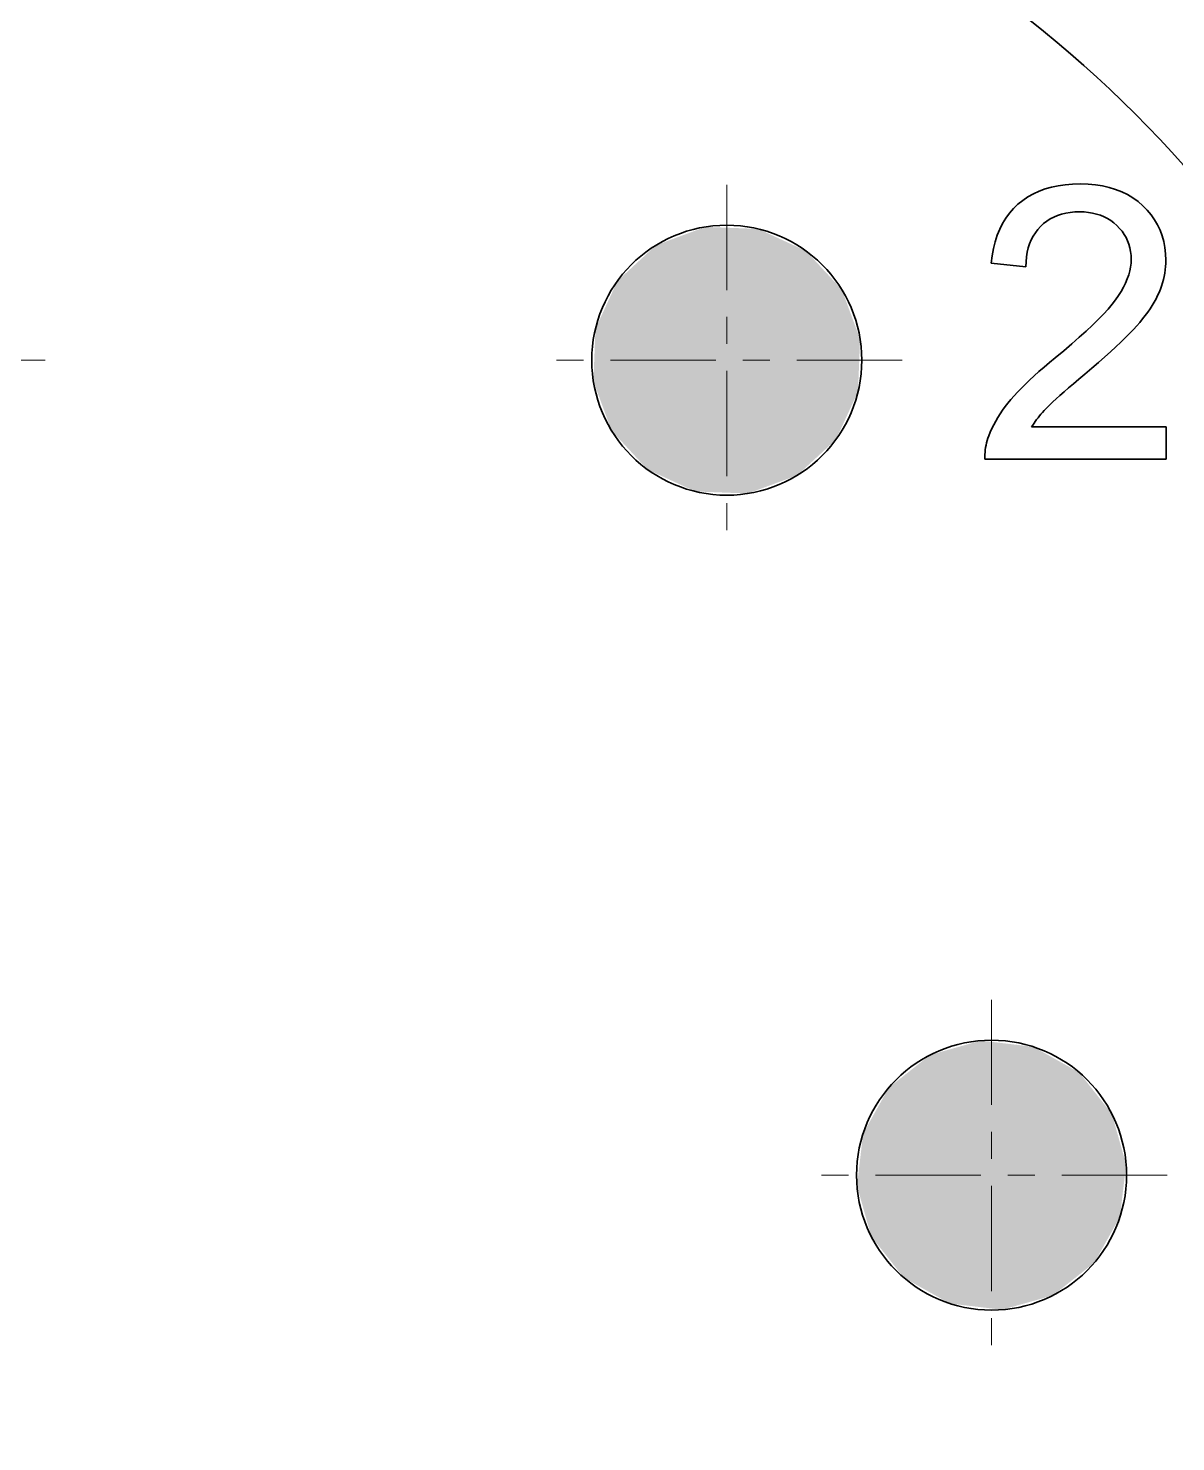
# Model space of a CAD drawing. Extents: x 23 to 417, y 3 to 294.
# Drawn here: x 240.9 to 245.15, y 79.04 to 84.27 of the extents above; entities that cross this region are included whole.
import ezdxf

# ---------------------------------------------------------------- set-up
doc = ezdxf.new("R2010")
doc.units = 0
doc.linetypes.add('DASHDOT', pattern=[18.5, 12, -3, 0.5, -3])
doc.layers.get('0').update_dxf_attribs({"lineweight": 13})

# ---------------------------------------------------------------- blocks, each defined once
blk = doc.blocks.new('BLOCK2355')
at = {"color": 7, "linetype": 'DASHDOT', "lineweight": 13, "ltscale": 0.0325}
for p, q in [((144.1762, 15.7128), (144.1762, 14.4128)), ((144.8262, 15.0628), (143.5262, 15.0628))]:
    blk.add_line(p, q, dxfattribs=at)
blk = doc.blocks.new('BLOCK2357')
at = {"color": 7, "linetype": 'DASHDOT', "lineweight": 13, "ltscale": 0.0325}
for p, q in [((145.1571, 12.6941), (145.1571, 11.3941)), ((145.8071, 12.0441), (144.5071, 12.0441))]:
    blk.add_line(p, q, dxfattribs=at)
blk = doc.blocks.new('BLOCK2358')
at = {"color": 7, "linetype": 'DASHDOT', "lineweight": 13, "ltscale": 0.0325}
for p, q in [((141.0022, 15.7128), (141.0022, 14.4128)), ((141.6522, 15.0628), (140.3522, 15.0628))]:
    blk.add_line(p, q, dxfattribs=at)
blk = doc.blocks.new('BLOCK2360')
at = {"color": 7, "lineweight": 5}
for points in [[(143.915, 15.4891), (144.098, 15.5566), (144.4701, 15.4673), (144.293, 15.549)], [(143.915, 15.4891), (143.8824, 14.6583), (143.6824, 14.9846), (143.7499, 14.8016)], [(143.915, 15.4891), (143.6824, 14.9846), (143.7717, 15.3567), (143.6901, 15.1795)], [(143.915, 15.4891), (144.2545, 14.569), (143.8824, 14.6583), (144.0595, 14.5766)], [(143.915, 15.4891), (144.4701, 15.4673), (144.6701, 15.141), (144.6026, 15.3241)], [(143.915, 15.4891), (144.6701, 15.141), (144.5807, 14.7689), (144.6624, 14.9461)], [(143.915, 15.4891), (144.5807, 14.7689), (144.2545, 14.569), (144.4375, 14.6365)]]:
    blk.add_solid(points, dxfattribs=at)
blk = doc.blocks.new('BLOCK2361')
at = {"color": 7, "lineweight": 5}
for points in [[(145.4818, 12.4243), (144.9301, 12.4896), (145.3116, 12.5196), (145.1178, 12.5426)], [(145.4818, 12.4243), (144.6815, 12.1986), (144.9301, 12.4896), (144.7769, 12.3688)], [(145.4818, 12.4243), (144.7116, 11.8171), (144.6815, 12.1986), (144.6586, 12.0049)], [(145.4818, 12.4243), (145.0026, 11.5686), (144.7116, 11.8171), (144.8324, 11.6639)], [(145.4818, 12.4243), (145.3841, 11.5986), (145.0026, 11.5686), (145.1963, 11.5457)], [(145.4818, 12.4243), (145.6326, 11.8896), (145.3841, 11.5986), (145.5373, 11.7194)], [(145.4818, 12.4243), (145.6026, 12.2711), (145.6326, 11.8896), (145.6555, 12.0833)]]:
    blk.add_solid(points, dxfattribs=at)

msp = doc.modelspace()

# ---------------------------------------------------------------- linework, layer by layer
at = {"color": 7, "lineweight": 35, "ltscale": 0.000586191}
msp.add_line((244.6192, 83.6602), (244.6405, 83.67), dxfattribs=at)
at = {"color": 7, "lineweight": 35, "ltscale": 0.000598872}
msp.add_line((244.6405, 83.67), (244.663, 83.6783), dxfattribs=at)
at = {"color": 7, "lineweight": 35, "ltscale": 0.000615473}
msp.add_line((244.663, 83.6783), (244.6867, 83.685), dxfattribs=at)
at = {"color": 7, "lineweight": 35, "ltscale": 0.000635105}
msp.add_line((244.6867, 83.685), (244.7115, 83.6903), dxfattribs=at)
at = {"color": 7, "lineweight": 35, "ltscale": 0.000657072}
msp.add_line((244.7115, 83.6903), (244.7375, 83.694), dxfattribs=at)
at = {"color": 7, "lineweight": 35, "ltscale": 0.000682537}
msp.add_line((244.7375, 83.694), (244.7647, 83.6963), dxfattribs=at)
at = {"color": 7, "lineweight": 35, "ltscale": 0.000709894}
msp.add_line((244.7647, 83.6963), (244.7931, 83.697), dxfattribs=at)
at = {"color": 7, "lineweight": 35, "ltscale": 0.000716132}
msp.add_line((244.7931, 83.697), (244.8217, 83.6962), dxfattribs=at)
at = {"color": 7, "lineweight": 35, "ltscale": 0.000687938}
msp.add_line((244.8217, 83.6962), (244.8492, 83.6938), dxfattribs=at)
at = {"color": 7, "lineweight": 35, "ltscale": 0.000662815}
msp.add_line((244.8492, 83.6938), (244.8754, 83.6897), dxfattribs=at)
at = {"color": 7, "lineweight": 35, "ltscale": 0.00064029}
msp.add_line((244.8754, 83.6897), (244.9003, 83.6841), dxfattribs=at)
at = {"color": 7, "lineweight": 35, "ltscale": 0.000621456}
msp.add_line((244.9003, 83.6841), (244.9241, 83.6768), dxfattribs=at)
at = {"color": 7, "lineweight": 35, "ltscale": 0.000605778}
msp.add_line((244.9241, 83.6768), (244.9466, 83.6679), dxfattribs=at)
at = {"color": 7, "lineweight": 35, "ltscale": 0.000594866}
msp.add_line((244.9466, 83.6679), (244.968, 83.6573), dxfattribs=at)
at = {"color": 7, "lineweight": 35, "ltscale": 0.000568812}
msp.add_line((244.5459, 83.6061), (244.5623, 83.6219), dxfattribs=at)
at = {"color": 7, "lineweight": 35, "ltscale": 0.000570099}
msp.add_line((244.5623, 83.6219), (244.5801, 83.6361), dxfattribs=at)
at = {"color": 7, "lineweight": 35, "ltscale": 0.000571784}
msp.add_line((244.5801, 83.6361), (244.5991, 83.6489), dxfattribs=at)
at = {"color": 7, "lineweight": 35, "ltscale": 0.00057679}
msp.add_line((244.5991, 83.6489), (244.6192, 83.6602), dxfattribs=at)
at = {"color": 7, "lineweight": 35, "ltscale": 0.000587044}
msp.add_line((244.968, 83.6573), (244.988, 83.6452), dxfattribs=at)
at = {"color": 7, "lineweight": 35, "ltscale": 0.000584427}
msp.add_line((244.988, 83.6452), (245.0069, 83.6314), dxfattribs=at)
at = {"color": 7, "lineweight": 35, "ltscale": 0.00058591}
msp.add_line((245.0069, 83.6314), (245.0246, 83.616), dxfattribs=at)
at = {"color": 7, "lineweight": 35, "ltscale": 0.000579971}
msp.add_line((245.0246, 83.616), (245.0408, 83.5994), dxfattribs=at)
at = {"color": 7, "lineweight": 35, "ltscale": 0.000580292}
msp.add_line((244.5052, 83.5508), (244.5173, 83.5706), dxfattribs=at)
at = {"color": 7, "lineweight": 35, "ltscale": 0.000572547}
msp.add_line((244.5173, 83.5706), (244.5309, 83.5891), dxfattribs=at)
at = {"color": 7, "lineweight": 35, "ltscale": 0.000568506}
msp.add_line((244.5309, 83.5891), (244.5459, 83.6061), dxfattribs=at)
at = {"color": 7, "lineweight": 35, "ltscale": 0.000374994}
msp.add_line((244.6819, 83.5673), (244.6692, 83.5592), dxfattribs=at)
at = {"color": 7, "lineweight": 35, "ltscale": 0.000376745}
msp.add_line((244.6952, 83.5743), (244.6819, 83.5673), dxfattribs=at)
at = {"color": 7, "lineweight": 35, "ltscale": 0.000381365}
msp.add_line((244.7092, 83.5803), (244.6952, 83.5743), dxfattribs=at)
at = {"color": 7, "lineweight": 35, "ltscale": 0.00038914}
msp.add_line((244.724, 83.5851), (244.7092, 83.5803), dxfattribs=at)
at = {"color": 7, "lineweight": 35, "ltscale": 0.000398668}
msp.add_line((244.7395, 83.5889), (244.724, 83.5851), dxfattribs=at)
at = {"color": 7, "lineweight": 35, "ltscale": 0.000410955}
msp.add_line((244.7557, 83.5916), (244.7395, 83.5889), dxfattribs=at)
at = {"color": 7, "lineweight": 35, "ltscale": 0.000425535}
msp.add_line((244.7727, 83.5932), (244.7557, 83.5916), dxfattribs=at)
at = {"color": 7, "lineweight": 35, "ltscale": 0.00044166}
msp.add_line((244.7903, 83.5938), (244.7727, 83.5932), dxfattribs=at)
at = {"color": 7, "lineweight": 35, "ltscale": 0.000418381}
msp.add_line((244.8071, 83.5933), (244.7903, 83.5938), dxfattribs=at)
at = {"color": 7, "lineweight": 35, "ltscale": 0.000403697}
msp.add_line((244.8231, 83.5917), (244.8071, 83.5933), dxfattribs=at)
at = {"color": 7, "lineweight": 35, "ltscale": 0.000391225}
msp.add_line((244.8386, 83.5892), (244.8231, 83.5917), dxfattribs=at)
at = {"color": 7, "lineweight": 35, "ltscale": 0.000380344}
msp.add_line((244.8534, 83.5856), (244.8386, 83.5892), dxfattribs=at)
at = {"color": 7, "lineweight": 35, "ltscale": 0.000371975}
msp.add_line((244.8675, 83.5811), (244.8534, 83.5856), dxfattribs=at)
at = {"color": 7, "lineweight": 35, "ltscale": 0.000365588}
msp.add_line((244.881, 83.5754), (244.8675, 83.5811), dxfattribs=at)
at = {"color": 7, "lineweight": 35, "ltscale": 0.000361397}
msp.add_line((244.8939, 83.5688), (244.881, 83.5754), dxfattribs=at)
at = {"color": 7, "lineweight": 35, "ltscale": 0.000360261}
msp.add_line((244.9061, 83.5612), (244.8939, 83.5688), dxfattribs=at)
at = {"color": 7, "lineweight": 35, "ltscale": 0.000361382}
msp.add_line((244.9177, 83.5525), (244.9061, 83.5612), dxfattribs=at)
at = {"color": 7, "lineweight": 35, "ltscale": 0.000565498}
msp.add_line((245.0408, 83.5994), (245.0553, 83.582), dxfattribs=at)
at = {"color": 7, "lineweight": 35, "ltscale": 0.000555491}
msp.add_line((245.0553, 83.582), (245.0681, 83.5638), dxfattribs=at)
at = {"color": 7, "lineweight": 35, "ltscale": 0.000548394}
msp.add_line((245.0681, 83.5638), (245.0791, 83.5449), dxfattribs=at)
at = {"color": 7, "lineweight": 35, "ltscale": 0.000608828}
msp.add_line((244.4854, 83.507), (244.4946, 83.5296), dxfattribs=at)
at = {"color": 7, "lineweight": 35, "ltscale": 0.00059259}
msp.add_line((244.4946, 83.5296), (244.5052, 83.5508), dxfattribs=at)
at = {"color": 7, "lineweight": 35, "ltscale": 0.000380965}
msp.add_line((244.6267, 83.5164), (244.6185, 83.5036), dxfattribs=at)
at = {"color": 7, "lineweight": 35, "ltscale": 0.000379388}
msp.add_line((244.6359, 83.5285), (244.6267, 83.5164), dxfattribs=at)
at = {"color": 7, "lineweight": 35, "ltscale": 0.000380466}
msp.add_line((244.6462, 83.5397), (244.6359, 83.5285), dxfattribs=at)
at = {"color": 7, "lineweight": 35, "ltscale": 0.000379641}
msp.add_line((244.6574, 83.55), (244.6462, 83.5397), dxfattribs=at)
at = {"color": 7, "lineweight": 35, "ltscale": 0.000375737}
msp.add_line((244.6692, 83.5592), (244.6574, 83.55), dxfattribs=at)
at = {"color": 7, "lineweight": 35, "ltscale": 0.000364611}
msp.add_line((244.9286, 83.5429), (244.9177, 83.5525), dxfattribs=at)
at = {"color": 7, "lineweight": 35, "ltscale": 0.000362624}
msp.add_line((244.9387, 83.5324), (244.9286, 83.5429), dxfattribs=at)
at = {"color": 7, "lineweight": 35, "ltscale": 0.000353174}
msp.add_line((244.9477, 83.5215), (244.9387, 83.5324), dxfattribs=at)
at = {"color": 7, "lineweight": 35, "ltscale": 0.000346432}
msp.add_line((244.9556, 83.5102), (244.9477, 83.5215), dxfattribs=at)
at = {"color": 7, "lineweight": 35, "ltscale": 0.000341997}
msp.add_line((244.9625, 83.4984), (244.9556, 83.5102), dxfattribs=at)
at = {"color": 7, "lineweight": 35, "ltscale": 0.000545561}
msp.add_line((245.0791, 83.5449), (245.0885, 83.5252), dxfattribs=at)
at = {"color": 7, "lineweight": 35, "ltscale": 0.000547108}
msp.add_line((245.0885, 83.5252), (245.0962, 83.5047), dxfattribs=at)
at = {"color": 7, "lineweight": 35, "ltscale": 0.00067706}
msp.add_line((244.4666, 83.4312), (244.4714, 83.4579), dxfattribs=at)
at = {"color": 7, "lineweight": 35, "ltscale": 0.000651328}
msp.add_line((244.4714, 83.4579), (244.4777, 83.4831), dxfattribs=at)
at = {"color": 7, "lineweight": 35, "ltscale": 0.000628024}
msp.add_line((244.4777, 83.4831), (244.4854, 83.507), dxfattribs=at)
at = {"color": 7, "lineweight": 35, "ltscale": 0.000417194}
msp.add_line((244.6005, 83.4599), (244.5966, 83.4437), dxfattribs=at)
at = {"color": 7, "lineweight": 35, "ltscale": 0.000403873}
msp.add_line((244.6055, 83.4753), (244.6005, 83.4599), dxfattribs=at)
at = {"color": 7, "lineweight": 35, "ltscale": 0.000393772}
msp.add_line((244.6115, 83.4898), (244.6055, 83.4753), dxfattribs=at)
at = {"color": 7, "lineweight": 35, "ltscale": 0.000385856}
msp.add_line((244.6185, 83.5036), (244.6115, 83.4898), dxfattribs=at)
at = {"color": 7, "lineweight": 35, "ltscale": 0.000339791}
msp.add_line((244.9684, 83.4861), (244.9625, 83.4984), dxfattribs=at)
at = {"color": 7, "lineweight": 35, "ltscale": 0.000339868}
msp.add_line((244.9731, 83.4734), (244.9684, 83.4861), dxfattribs=at)
at = {"color": 7, "lineweight": 35, "ltscale": 0.000342948}
msp.add_line((244.9768, 83.4602), (244.9731, 83.4734), dxfattribs=at)
at = {"color": 7, "lineweight": 35, "ltscale": 0.000348197}
msp.add_line((244.9795, 83.4465), (244.9768, 83.4602), dxfattribs=at)
at = {"color": 7, "lineweight": 35, "ltscale": 0.000551924}
msp.add_line((245.0962, 83.5047), (245.1022, 83.4834), dxfattribs=at)
at = {"color": 7, "lineweight": 35, "ltscale": 0.000561268}
msp.add_line((245.1022, 83.4834), (245.1064, 83.4614), dxfattribs=at)
at = {"color": 7, "lineweight": 35, "ltscale": 0.000574083}
msp.add_line((245.1064, 83.4614), (245.109, 83.4386), dxfattribs=at)
at = {"color": 7, "lineweight": 35, "ltscale": 0.000704937}
msp.add_line((244.4632, 83.4032), (244.4666, 83.4312), dxfattribs=at)
at = {"color": 7, "lineweight": 35, "ltscale": 0.000468088}
msp.add_line((244.5921, 83.4087), (244.5914, 83.39), dxfattribs=at)
at = {"color": 7, "lineweight": 35, "ltscale": 0.00044937}
msp.add_line((244.5938, 83.4266), (244.5921, 83.4087), dxfattribs=at)
at = {"color": 7, "lineweight": 35, "ltscale": 0.000431671}
msp.add_line((244.5966, 83.4437), (244.5938, 83.4266), dxfattribs=at)
at = {"color": 7, "lineweight": 35, "ltscale": 0.000362698}
msp.add_line((244.9793, 83.3891), (244.981, 83.4035), dxfattribs=at)
at = {"color": 7, "lineweight": 35, "ltscale": 0.000355714}
msp.add_line((244.9811, 83.4323), (244.9795, 83.4465), dxfattribs=at)
at = {"color": 7, "lineweight": 35, "ltscale": 0.000356092}
msp.add_line((244.981, 83.4035), (244.9816, 83.4178), dxfattribs=at)
at = {"color": 7, "lineweight": 35, "ltscale": 0.000364957}
msp.add_line((244.9816, 83.4178), (244.9811, 83.4323), dxfattribs=at)
at = {"color": 7, "lineweight": 35, "ltscale": 0.000589868}
msp.add_line((245.109, 83.4386), (245.1098, 83.415), dxfattribs=at)
at = {"color": 7, "lineweight": 35, "ltscale": 0.000304711}
msp.add_line((245.1098, 83.415), (245.1096, 83.4028), dxfattribs=at)
at = {"color": 7, "lineweight": 35, "ltscale": 0.003222}
msp.add_line((244.5914, 83.39), (244.4632, 83.4032), dxfattribs=at)
at = {"color": 7, "lineweight": 35, "ltscale": 0.000395187}
msp.add_line((244.9671, 83.3449), (244.9723, 83.3598), dxfattribs=at)
at = {"color": 7, "lineweight": 35, "ltscale": 0.000382414}
msp.add_line((244.9723, 83.3598), (244.9764, 83.3746), dxfattribs=at)
at = {"color": 7, "lineweight": 35, "ltscale": 0.000371529}
msp.add_line((244.9764, 83.3746), (244.9793, 83.3891), dxfattribs=at)
at = {"color": 7, "lineweight": 35, "ltscale": 0.000306976}
msp.add_line((245.1036, 83.3545), (245.1008, 83.3425), dxfattribs=at)
at = {"color": 7, "lineweight": 35, "ltscale": 0.00030559}
msp.add_line((245.1058, 83.3665), (245.1036, 83.3545), dxfattribs=at)
at = {"color": 7, "lineweight": 35, "ltscale": 0.000304313}
msp.add_line((245.1076, 83.3786), (245.1058, 83.3665), dxfattribs=at)
at = {"color": 7, "lineweight": 35, "ltscale": 0.000304274}
msp.add_line((245.1088, 83.3907), (245.1076, 83.3786), dxfattribs=at)
at = {"color": 7, "lineweight": 35, "ltscale": 0.000303644}
msp.add_line((245.1096, 83.4028), (245.1088, 83.3907), dxfattribs=at)
at = {"color": 7, "lineweight": 35, "ltscale": 0.000462214}
msp.add_line((244.9344, 83.2835), (244.9444, 83.2991), dxfattribs=at)
at = {"color": 7, "lineweight": 35, "ltscale": 0.000443435}
msp.add_line((244.9444, 83.2991), (244.9531, 83.3145), dxfattribs=at)
at = {"color": 7, "lineweight": 35, "ltscale": 0.000426042}
msp.add_line((244.9531, 83.3145), (244.9606, 83.3298), dxfattribs=at)
at = {"color": 7, "lineweight": 35, "ltscale": 0.00040968}
msp.add_line((244.9606, 83.3298), (244.9671, 83.3449), dxfattribs=at)
at = {"color": 7, "lineweight": 35, "ltscale": 0.000317894}
msp.add_line((245.0896, 83.3069), (245.0849, 83.2951), dxfattribs=at)
at = {"color": 7, "lineweight": 35, "ltscale": 0.000314444}
msp.add_line((245.0939, 83.3187), (245.0896, 83.3069), dxfattribs=at)
at = {"color": 7, "lineweight": 35, "ltscale": 0.000311705}
msp.add_line((245.0976, 83.3306), (245.0939, 83.3187), dxfattribs=at)
at = {"color": 7, "lineweight": 35, "ltscale": 0.000308854}
msp.add_line((245.1008, 83.3425), (245.0976, 83.3306), dxfattribs=at)
at = {"color": 7, "lineweight": 35, "ltscale": 0.000575297}
msp.add_line((244.8958, 83.2337), (244.9107, 83.2513), dxfattribs=at)
at = {"color": 7, "lineweight": 35, "ltscale": 0.000519396}
msp.add_line((244.9107, 83.2513), (244.9234, 83.2677), dxfattribs=at)
at = {"color": 7, "lineweight": 35, "ltscale": 0.000481717}
msp.add_line((244.9234, 83.2677), (244.9344, 83.2835), dxfattribs=at)
at = {"color": 7, "lineweight": 35, "ltscale": 0.00036703}
msp.add_line((245.0597, 83.247), (245.0517, 83.2346), dxfattribs=at)
at = {"color": 7, "lineweight": 35, "ltscale": 0.0003556}
msp.add_line((245.0669, 83.2592), (245.0597, 83.247), dxfattribs=at)
at = {"color": 7, "lineweight": 35, "ltscale": 0.000344834}
msp.add_line((245.0736, 83.2713), (245.0669, 83.2592), dxfattribs=at)
at = {"color": 7, "lineweight": 35, "ltscale": 0.000334529}
msp.add_line((245.0796, 83.2832), (245.0736, 83.2713), dxfattribs=at)
at = {"color": 7, "lineweight": 35, "ltscale": 0.000324564}
msp.add_line((245.0849, 83.2951), (245.0796, 83.2832), dxfattribs=at)
at = {"color": 7, "lineweight": 35, "ltscale": 0.000746843}
msp.add_line((244.8383, 83.1742), (244.8596, 83.1952), dxfattribs=at)
at = {"color": 7, "lineweight": 35, "ltscale": 0.000689336}
msp.add_line((244.8596, 83.1952), (244.8788, 83.215), dxfattribs=at)
at = {"color": 7, "lineweight": 35, "ltscale": 0.00063213}
msp.add_line((244.8788, 83.215), (244.8958, 83.2337), dxfattribs=at)
at = {"color": 7, "lineweight": 35, "ltscale": 0.000416277}
msp.add_line((245.0239, 83.1968), (245.0133, 83.184), dxfattribs=at)
at = {"color": 7, "lineweight": 35, "ltscale": 0.000403172}
msp.add_line((245.0338, 83.2096), (245.0239, 83.1968), dxfattribs=at)
at = {"color": 7, "lineweight": 35, "ltscale": 0.000390845}
msp.add_line((245.0431, 83.2221), (245.0338, 83.2096), dxfattribs=at)
at = {"color": 7, "lineweight": 35, "ltscale": 0.000379176}
msp.add_line((245.0517, 83.2346), (245.0431, 83.2221), dxfattribs=at)
at = {"color": 7, "lineweight": 35, "ltscale": 0.000863747}
msp.add_line((244.7893, 83.1289), (244.8149, 83.1521), dxfattribs=at)
at = {"color": 7, "lineweight": 35, "ltscale": 0.000805826}
msp.add_line((244.8149, 83.1521), (244.8383, 83.1742), dxfattribs=at)
at = {"color": 7, "lineweight": 35, "ltscale": 0.000545354}
msp.add_line((244.9758, 83.143), (244.9604, 83.1276), dxfattribs=at)
at = {"color": 7, "lineweight": 35, "ltscale": 0.000501374}
msp.add_line((244.9897, 83.1575), (244.9758, 83.143), dxfattribs=at)
at = {"color": 7, "lineweight": 35, "ltscale": 0.000457587}
msp.add_line((245.0021, 83.171), (244.9897, 83.1575), dxfattribs=at)
at = {"color": 7, "lineweight": 35, "ltscale": 0.0004289}
msp.add_line((245.0133, 83.184), (245.0021, 83.171), dxfattribs=at)
at = {"color": 7, "lineweight": 35, "ltscale": 0.000982069}
msp.add_line((244.7316, 83.0791), (244.7615, 83.1046), dxfattribs=at)
at = {"color": 7, "lineweight": 35, "ltscale": 0.000923095}
msp.add_line((244.7615, 83.1046), (244.7893, 83.1289), dxfattribs=at)
at = {"color": 7, "lineweight": 35, "ltscale": 0.000678613}
msp.add_line((244.925, 83.0937), (244.905, 83.0754), dxfattribs=at)
at = {"color": 7, "lineweight": 35, "ltscale": 0.000634198}
msp.add_line((244.9435, 83.1111), (244.925, 83.0937), dxfattribs=at)
at = {"color": 7, "lineweight": 35, "ltscale": 0.000590108}
msp.add_line((244.9604, 83.1276), (244.9435, 83.1111), dxfattribs=at)
at = {"color": 7, "lineweight": 35, "ltscale": 0.000676864}
msp.add_line((244.6787, 83.0353), (244.6995, 83.0525), dxfattribs=at)
at = {"color": 7, "lineweight": 35, "ltscale": 0.001041}
msp.add_line((244.6995, 83.0525), (244.7316, 83.0791), dxfattribs=at)
at = {"color": 7, "lineweight": 35, "ltscale": 0.000768356}
msp.add_line((244.8835, 83.0561), (244.8605, 83.0358), dxfattribs=at)
at = {"color": 7, "lineweight": 35, "ltscale": 0.00072319}
msp.add_line((244.905, 83.0754), (244.8835, 83.0561), dxfattribs=at)
at = {"color": 7, "lineweight": 35, "ltscale": 0.000573754}
msp.add_line((244.6054, 82.9704), (244.6222, 82.986), dxfattribs=at)
at = {"color": 7, "lineweight": 35, "ltscale": 0.000599124}
msp.add_line((244.6222, 82.986), (244.64, 83.002), dxfattribs=at)
at = {"color": 7, "lineweight": 35, "ltscale": 0.000624658}
msp.add_line((244.64, 83.002), (244.6589, 83.0184), dxfattribs=at)
at = {"color": 7, "lineweight": 35, "ltscale": 0.000650296}
msp.add_line((244.6589, 83.0184), (244.6787, 83.0353), dxfattribs=at)
at = {"color": 7, "lineweight": 35, "ltscale": 0.000708007}
msp.add_line((244.8097, 82.9922), (244.7881, 82.974), dxfattribs=at)
at = {"color": 7, "lineweight": 35, "ltscale": 0.000857787}
msp.add_line((244.8359, 83.0145), (244.8097, 82.9922), dxfattribs=at)
at = {"color": 7, "lineweight": 35, "ltscale": 0.000813015}
msp.add_line((244.8605, 83.0358), (244.8359, 83.0145), dxfattribs=at)
at = {"color": 7, "lineweight": 35, "ltscale": 0.000497755}
msp.add_line((244.5609, 82.9261), (244.5748, 82.9405), dxfattribs=at)
at = {"color": 7, "lineweight": 35, "ltscale": 0.000522634}
msp.add_line((244.5748, 82.9405), (244.5896, 82.9552), dxfattribs=at)
at = {"color": 7, "lineweight": 35, "ltscale": 0.000547947}
msp.add_line((244.5896, 82.9552), (244.6054, 82.9704), dxfattribs=at)
at = {"color": 7, "lineweight": 35, "ltscale": 0.000556899}
msp.add_line((244.7496, 82.9411), (244.7328, 82.9265), dxfattribs=at)
at = {"color": 7, "lineweight": 35, "ltscale": 0.000607413}
msp.add_line((244.768, 82.957), (244.7496, 82.9411), dxfattribs=at)
at = {"color": 7, "lineweight": 35, "ltscale": 0.000657428}
msp.add_line((244.7881, 82.974), (244.768, 82.957), dxfattribs=at)
at = {"color": 7, "lineweight": 35, "ltscale": 0.000423197}
msp.add_line((244.515, 82.872), (244.5253, 82.8853), dxfattribs=at)
at = {"color": 7, "lineweight": 35, "ltscale": 0.000431703}
msp.add_line((244.5253, 82.8853), (244.5363, 82.8987), dxfattribs=at)
at = {"color": 7, "lineweight": 35, "ltscale": 0.000448554}
msp.add_line((244.5363, 82.8987), (244.5481, 82.9122), dxfattribs=at)
at = {"color": 7, "lineweight": 35, "ltscale": 0.00047318}
msp.add_line((244.5481, 82.9122), (244.5609, 82.9261), dxfattribs=at)
at = {"color": 7, "lineweight": 35, "ltscale": 0.000306438}
msp.add_line((244.6816, 82.8802), (244.6728, 82.8717), dxfattribs=at)
at = {"color": 7, "lineweight": 35, "ltscale": 0.000356469}
msp.add_line((244.692, 82.89), (244.6816, 82.8802), dxfattribs=at)
at = {"color": 7, "lineweight": 35, "ltscale": 0.000406544}
msp.add_line((244.704, 82.901), (244.692, 82.89), dxfattribs=at)
at = {"color": 7, "lineweight": 35, "ltscale": 0.00045646}
msp.add_line((244.7176, 82.9131), (244.704, 82.901), dxfattribs=at)
at = {"color": 7, "lineweight": 35, "ltscale": 0.000506944}
msp.add_line((244.7328, 82.9265), (244.7176, 82.9131), dxfattribs=at)
at = {"color": 7, "lineweight": 35, "ltscale": 0.000391837}
msp.add_line((244.4797, 82.8181), (244.4876, 82.8316), dxfattribs=at)
at = {"color": 7, "lineweight": 35, "ltscale": 0.000399051}
msp.add_line((244.4876, 82.8316), (244.4961, 82.8451), dxfattribs=at)
at = {"color": 7, "lineweight": 35, "ltscale": 0.000406434}
msp.add_line((244.4961, 82.8451), (244.5052, 82.8586), dxfattribs=at)
at = {"color": 7, "lineweight": 35, "ltscale": 0.000414522}
msp.add_line((244.5052, 82.8586), (244.515, 82.872), dxfattribs=at)
at = {"color": 7, "lineweight": 35, "ltscale": 0.000212647}
msp.add_line((244.6365, 82.8307), (244.6313, 82.8239), dxfattribs=at)
at = {"color": 7, "lineweight": 35, "ltscale": 0.000215403}
msp.add_line((244.6418, 82.8374), (244.6365, 82.8307), dxfattribs=at)
at = {"color": 7, "lineweight": 35, "ltscale": 0.000219643}
msp.add_line((244.6475, 82.8442), (244.6418, 82.8374), dxfattribs=at)
at = {"color": 7, "lineweight": 35, "ltscale": 0.000222293}
msp.add_line((244.6533, 82.8509), (244.6475, 82.8442), dxfattribs=at)
at = {"color": 7, "lineweight": 35, "ltscale": 0.000226441}
msp.add_line((244.6593, 82.8576), (244.6533, 82.8509), dxfattribs=at)
at = {"color": 7, "lineweight": 35, "ltscale": 0.000229512}
msp.add_line((244.6656, 82.8644), (244.6593, 82.8576), dxfattribs=at)
at = {"color": 7, "lineweight": 35, "ltscale": 0.000256527}
msp.add_line((244.6728, 82.8717), (244.6656, 82.8644), dxfattribs=at)
at = {"color": 7, "lineweight": 35, "ltscale": 0.000368641}
msp.add_line((244.4542, 82.7635), (244.4596, 82.7772), dxfattribs=at)
at = {"color": 7, "lineweight": 35, "ltscale": 0.000373568}
msp.add_line((244.4596, 82.7772), (244.4657, 82.7909), dxfattribs=at)
at = {"color": 7, "lineweight": 35, "ltscale": 0.0003789}
msp.add_line((244.4657, 82.7909), (244.4724, 82.8045), dxfattribs=at)
at = {"color": 7, "lineweight": 35, "ltscale": 0.000385306}
msp.add_line((244.4724, 82.8045), (244.4797, 82.8181), dxfattribs=at)
at = {"color": 7, "lineweight": 35, "ltscale": 0.000200455}
msp.add_line((244.6172, 82.8036), (244.6129, 82.7968), dxfattribs=at)
at = {"color": 7, "lineweight": 35, "ltscale": 0.012457}
msp.add_line((244.6129, 82.7968), (245.1112, 82.7968), dxfattribs=at)
at = {"color": 7, "lineweight": 35, "ltscale": 0.000203268}
msp.add_line((244.6217, 82.8104), (244.6172, 82.8036), dxfattribs=at)
at = {"color": 7, "lineweight": 35, "ltscale": 0.000206323}
msp.add_line((244.6264, 82.8171), (244.6217, 82.8104), dxfattribs=at)
at = {"color": 7, "lineweight": 35, "ltscale": 0.00020946}
msp.add_line((244.6313, 82.8239), (244.6264, 82.8171), dxfattribs=at)
at = {"color": 7, "lineweight": 35, "ltscale": 0.002997}
msp.add_line((245.1112, 82.7968), (245.1112, 82.6769), dxfattribs=at)
at = {"color": 7, "lineweight": 35, "ltscale": 0.000219302}
msp.add_line((244.4426, 82.7211), (244.4442, 82.7297), dxfattribs=at)
at = {"color": 7, "lineweight": 35, "ltscale": 0.000219905}
msp.add_line((244.4442, 82.7297), (244.4462, 82.7383), dxfattribs=at)
at = {"color": 7, "lineweight": 35, "ltscale": 0.000219841}
msp.add_line((244.4462, 82.7383), (244.4485, 82.7467), dxfattribs=at)
at = {"color": 7, "lineweight": 35, "ltscale": 0.000220749}
msp.add_line((244.4485, 82.7467), (244.4512, 82.7552), dxfattribs=at)
at = {"color": 7, "lineweight": 35, "ltscale": 0.000222032}
msp.add_line((244.4512, 82.7552), (244.4542, 82.7635), dxfattribs=at)
at = {"color": 7, "lineweight": 35, "ltscale": 0.00022254}
msp.add_line((244.4395, 82.6859), (244.4398, 82.6948), dxfattribs=at)
at = {"color": 7, "lineweight": 35, "ltscale": 0.000224425}
msp.add_line((244.4397, 82.6769), (244.4395, 82.6859), dxfattribs=at)
at = {"color": 7, "lineweight": 35, "ltscale": 0.016789}
msp.add_line((245.1112, 82.6769), (244.4397, 82.6769), dxfattribs=at)
at = {"color": 7, "lineweight": 35, "ltscale": 0.00022142}
msp.add_line((244.4398, 82.6948), (244.4404, 82.7036), dxfattribs=at)
at = {"color": 7, "lineweight": 35, "ltscale": 0.000220585}
msp.add_line((244.4404, 82.7036), (244.4413, 82.7124), dxfattribs=at)
at = {"color": 7, "lineweight": 35, "ltscale": 0.000219789}
msp.add_line((244.4413, 82.7124), (244.4426, 82.7211), dxfattribs=at)
at = {"color": 7, "lineweight": 35}
for centre, radius in [((241.8967, 80.8597), 5.4224), ((241.8967, 80.8597), 5.4224), ((241.8967, 80.8597), 4.9911), ((243.4837, 83.0441), 0.5), ((244.4645, 80.0254), 0.5)]:
    msp.add_circle(centre, radius, dxfattribs=at)
for radius, start, end in [(7.3, 27.07507, 332.92493), (7.112, 24.39575, 100.44058), (7.112, 100.44071, 335.60425), (5.4229, 36.2549, 215.5165), (4.3815, 103.193, 178.4474), (4.3815, 326.5526, 436.807), (5.4229, 216.2731, 395.5317), (4.3815, 191.5526, 313.4474)]:
    msp.add_arc((241.8967, 80.8597), radius, start, end, dxfattribs=at)

# ---------------------------------------------------------------- block references
at = {"lineweight": 0}
for name in ['BLOCK2358', 'BLOCK2355', 'BLOCK2360', 'BLOCK2357', 'BLOCK2361']:
    msp.add_blockref(name, (99.3074, 67.9813), dxfattribs=at)

doc.saveas('drawing.dxf')
